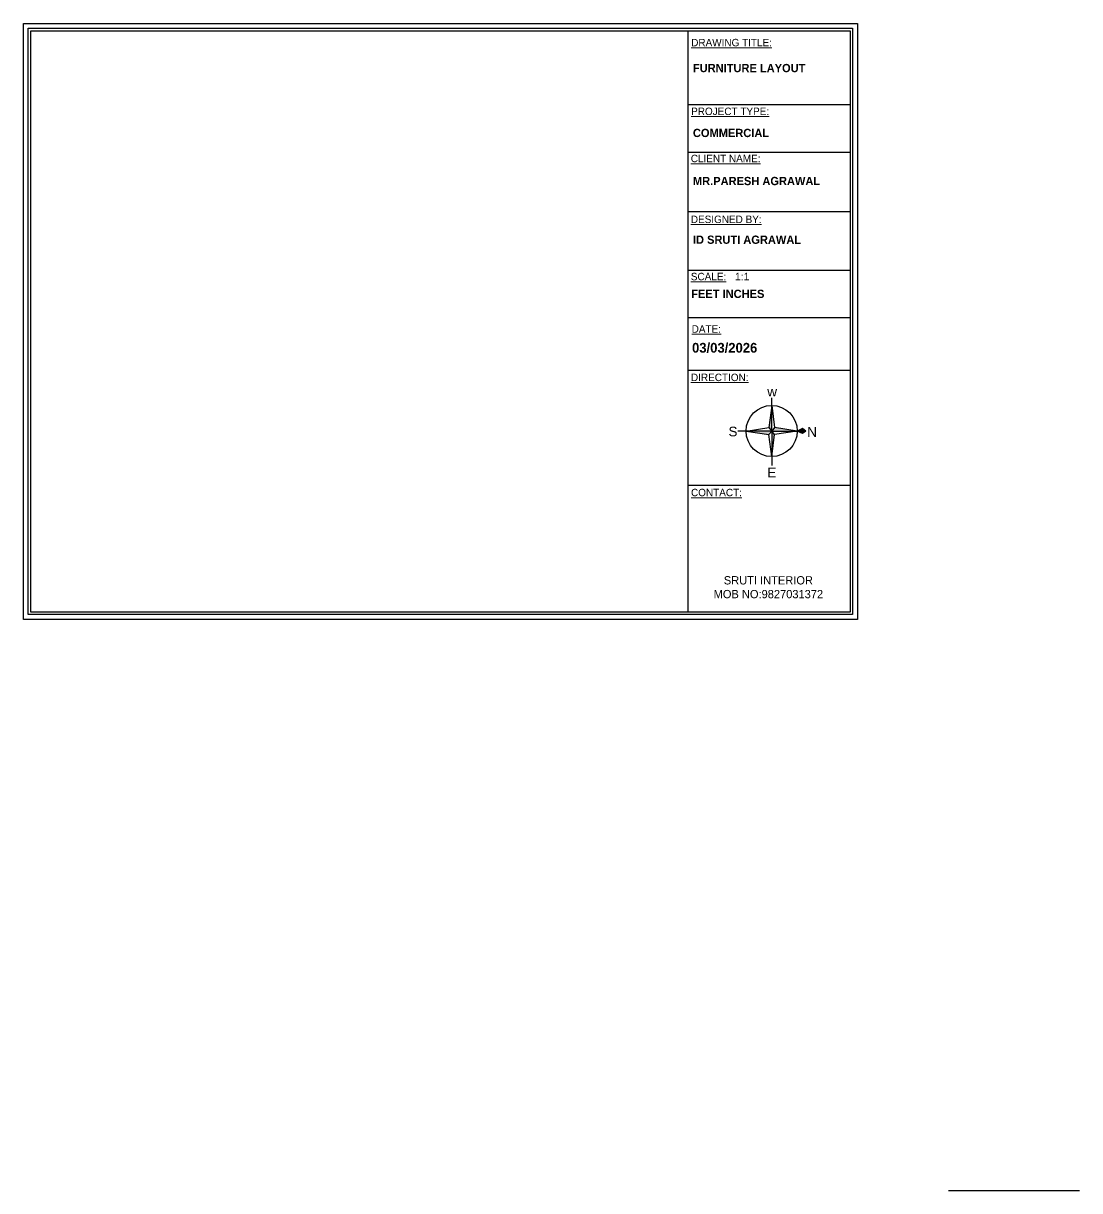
# Model space of a CAD drawing. Header units: inches. Extents: x 17335 to 18131, y -2374 to -1299.
# Drawn here: x 17674.6 to 18115.1, y -1785.9 to -1299.2 of the extents above; entities that cross this region are included whole.
import ezdxf

# ---------------------------------------------------------------- set-up
doc = ezdxf.new("R2010")
doc.units = ezdxf.units.IN
doc.header["$MEASUREMENT"] = 0
doc.layers.add('ELE', color=5, linetype='Continuous')
doc.layers.add('FURNI', color=140, linetype='Continuous', lineweight=18)
doc.styles.add('HEMI', font='stylu.ttf')
doc.styles.add('regular', font='swissl.ttf')
doc.styles.get("Standard").update_dxf_attribs({"font": 'arial.ttf'})

# ---------------------------------------------------------------- blocks, each defined once
blk = doc.blocks.new('E4TET')
at = {"layer": 'ELE', "true_color": 0xed1f24}
h = blk.add_hatch(color=240, dxfattribs=at)
h.paths.add_polyline_path([(18093.61, -2280.82), (18092.5, -2282.19), (18093.61, -2284.33)])
h.paths.add_polyline_path([(18093.61, -2284.33), (18094.71, -2282.19), (18093.61, -2280.82)])
at = {"layer": 'ELE', "true_color": 0x000000}
h = blk.add_hatch(color=18, dxfattribs=at)
h.paths.add_polyline_path([(18095.05, -2296.16), (18093.61, -2295), (18093.61, -2305.67)])
h.paths.add_polyline_path([(18104.28, -2295), (18095.05, -2293.83), (18093.61, -2295)])
h.paths.add_polyline_path([(18093.61, -2284.33), (18092.16, -2293.83), (18093.61, -2295)])
h.paths.add_polyline_path([(18092.16, -2296.16), (18093.61, -2295), (18082.94, -2295)])
at = {"layer": 'ELE', "color": 240, "true_color": 0xed1f24}
for p, q in [((18093.61, -2280.82), (18092.5, -2282.19)), ((18092.5, -2282.19), (18093.61, -2284.33)), ((18093.61, -2280.82), (18094.71, -2282.19)), ((18093.61, -2284.33), (18093.61, -2280.82)), ((18094.71, -2282.19), (18093.61, -2284.33))]:
    blk.add_line(p, q, dxfattribs=at)
at = {"layer": 'ELE', "color": 18, "true_color": 0x000000}
for p, q in [((18093.61, -2284.33), (18092.16, -2293.83)), ((18093.61, -2295), (18093.61, -2284.33)), ((18093.61, -2284.33), (18095.05, -2293.83)), ((18082.94, -2295), (18079.71, -2295)), ((18082.94, -2295), (18079.71, -2295)), ((18082.94, -2295), (18092.16, -2293.83)), ((18093.61, -2295), (18082.94, -2295)), ((18082.94, -2295), (18092.16, -2296.16)), ((18092.16, -2293.83), (18093.61, -2295)), ((18092.16, -2296.16), (18093.61, -2295)), ((18093.61, -2305.67), (18092.16, -2296.16)), ((18095.05, -2293.83), (18093.61, -2295)), ((18093.61, -2295), (18093.61, -2305.67)), ((18095.05, -2296.16), (18093.61, -2295)), ((18093.61, -2295), (18104.28, -2295)), ((18093.61, -2305.67), (18095.05, -2296.16)), ((18104.28, -2295), (18095.05, -2293.83)), ((18104.28, -2295), (18095.05, -2296.16)), ((18104.28, -2295), (18108.01, -2295)), ((18104.28, -2295), (18108.01, -2295)), ((18093.61, -2305.67), (18093.61, -2309.08))]:
    blk.add_line(p, q, dxfattribs=at)
blk.add_circle((18093.61, -2295), 10.67, dxfattribs=at)

msp = doc.modelspace()

# ---------------------------------------------------------------- linework, layer by layer
msp.add_line((18060.36, -1785.9), (18115.1, -1785.9))
at = {"layer": 'FURNI', "color": 18, "lineweight": 25, "true_color": 0x000000}
for p, q in [((17951.7, -1302.31), (17951.7, -1544.68)), ((17951.67, -1333.05), (18019.32, -1333.05)), ((17951.67, -1352.87), (18019.32, -1352.87)), ((17951.67, -1377.65), (18019.32, -1377.65)), ((17951.67, -1402.15), (18019.32, -1402.15)), ((17951.67, -1421.85), (18019.32, -1421.85)), ((17951.67, -1443.79), (18019.32, -1443.79)), ((17951.7, -1491.78), (18019.35, -1491.81))]:
    msp.add_line(p, q, dxfattribs=at)
for points in [[(17674.59, -1547.78), (17674.59, -1299.2), (18022.45, -1299.2), (18022.45, -1547.78)], [(17676.66, -1545.71), (17676.66, -1301.27), (18020.38, -1301.27), (18020.38, -1545.71)], [(17677.69, -1544.68), (17677.69, -1302.31), (18019.35, -1302.31), (18019.35, -1544.68)]]:
    msp.add_lwpolyline(points, close=True, dxfattribs=at)

# ---------------------------------------------------------------- block references
at = {"rotation": 270}
msp.add_blockref('E4TET', (20281.66, 16624.43), dxfattribs=at)

# ---------------------------------------------------------------- texts
at = {"lineweight": 15, "attachment_point": 1, "rotation": 359.9906}
for s, insert, char_height, width, style in [('{\\LDRAWING TITLE:}', (17953.1, -1305.67), 3.105, 34.573, 'HEMI'), ('{\\fStylus BT|b1|i0|c0|p34;FURNITURE LAYOUT}', (17953.82, -1316.11), 3.4501, 53.3363, 'HEMI'), ('{\\LPROJECT TYPE:}', (17953.07, -1334.33), 3.105, 32.616, 'HEMI'), ('{\\fStylus BT|b1|i0|c0|p34;COMMERCIAL}', (17953.82, -1343.17), 3.4501, 53.3363, 'HEMI'), ('{\\LCLIENT NAME:}', (17952.93, -1353.99), 3.105, 32.0822, 'HEMI'), ('{\\fStylus BT|b1|i0|c0|p34;MR.PARESH AGRAWAL}', (17953.82, -1363.21), 3.4501, 53.3363, 'HEMI'), ('{\\LDESIGNED BY:}', (17952.95, -1379.36), 3.105, 32.8011, 'HEMI'), ('{\\fStylus BT|b1|i0|c0|p34;ID SRUTI AGRAWAL}', (17953.82, -1387.68), 3.4501, 45.7594, 'HEMI'), ('{\\LSCALE:}', (17952.95, -1403.22), 3.105, 24.0174, 'HEMI'), ('1:1', (17971.33, -1403.22), 3.105, 12.3451, 'regular'), ('{\\fStylus BT|b1|i0|c0|p34;FEET INCHES}', (17953.12, -1410.25), 3.4501, 45.7594, 'HEMI'), ('{\\LDATE:}', (17953.31, -1425.07), 3.105, 24.0174, 'HEMI'), ('{\\fStylus BT|b1|i0|c0|p34;03/03/2026}', (17953.45, -1432.43), 4.0664, 31.4532, 'HEMI'), ('{\\LDIRECTION:}', (17953.01, -1445.26), 3.105, 24.0174, 'HEMI'), ('{\\LCONTACT:}', (17953.03, -1493.26), 3.105, 24.0174, 'HEMI'), ('\\pxqc;SRUTI INTERIOR\\PMOB NO:9827031372', (17956.04, -1529.69), 3.4501, 58.4969, 'HEMI')]:
    msp.add_mtext(s, dxfattribs=dict(at, insert=insert, char_height=char_height, width=width, style=style))
at = {"layer": 'ELE', "color": 18, "true_color": 0x000000}
for s, p in [('w', (17984.82, -1454.76)), ('S', (17968.63, -1471.41)), ('E', (17984.85, -1488.51))]:
    msp.add_text(s, height=4.04, dxfattribs=at).set_placement(p)
at = {"layer": 'ELE', "color": 240, "true_color": 0xed1f24}
msp.add_text('N', height=4.04, dxfattribs=at).set_placement((18001.49, -1471.61))

doc.saveas('drawing.dxf')
